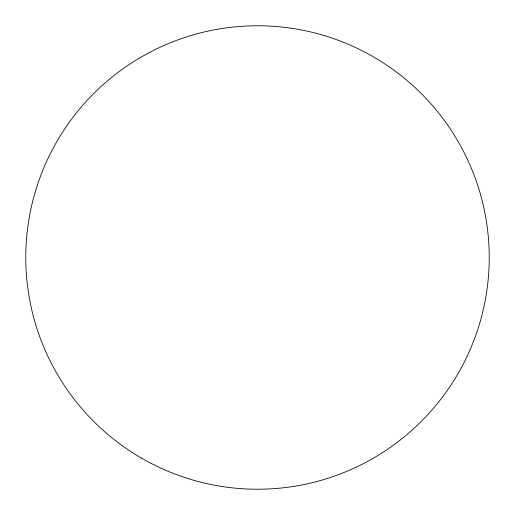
<?xml version="1.0" encoding="UTF-8"?>
<svg xmlns="http://www.w3.org/2000/svg" width="515" height="515" viewBox="0 0 515 515"><rect width="100%" height="100%" fill="white"/><g stroke="black" fill="none" stroke-linecap="round" stroke-linejoin="round"><path stroke-width="0.77" d="M141.631 458.183A231.731 231.731 0 0 0 489.231 257.5A231.731 231.731 0 0 0 141.631 56.817A231.731 231.731 0 0 0 141.631 458.183"/></g></svg>
